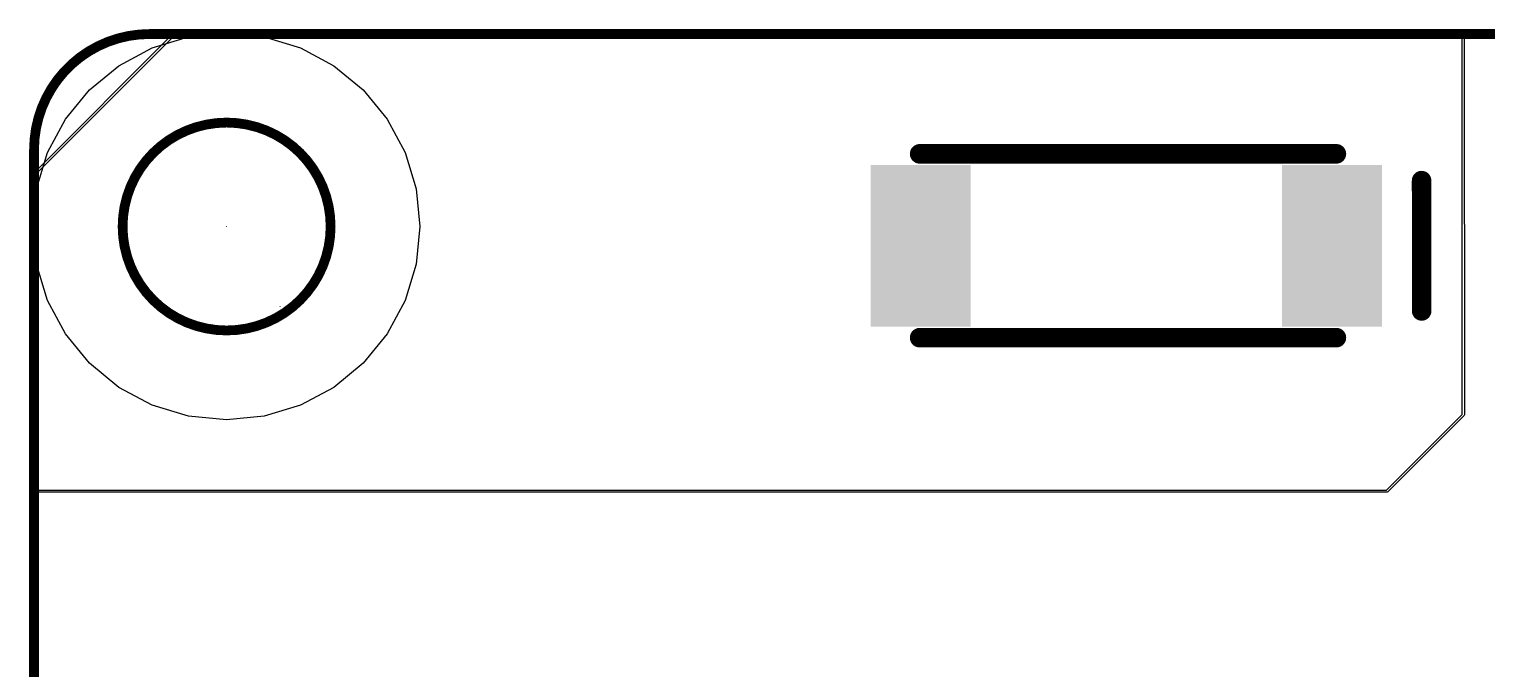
# Model space of a CAD drawing. Header units: millimetres. Extents: x 6.83 to 8, y 14.94 to 18.7.
# Drawn here: x 6.831 to 7.576, y 18.366 to 18.693 of the extents above; entities that cross this region are included whole.
import ezdxf

# ---------------------------------------------------------------- set-up
doc = ezdxf.new("R2010")
doc.units = ezdxf.units.MM
doc.header["$MEASUREMENT"] = 0
for name, color, linetype in [('BottomLayer', 5, 'Continuous'), ('KeepOutLayer', 6, 'Continuous'), ('Mechanical5', 56, 'Continuous'), ('MidLayer1', 16, 'Continuous'), ('MidLayer2', 76, 'Continuous'), ('MultiLayer', 9, 'Continuous'), ('TopLayer', 1, 'Continuous'), ('TopOverlay', 2, 'Continuous'), ('TopPaste', 8, 'Continuous'), ('TopSolder', 216, 'Continuous')]:
    doc.layers.add(name, color=color, linetype=linetype)

# ---------------------------------------------------------------- blocks, each defined once
blk = doc.blocks.new('R6720_4')
at = {"layer": 'TopLayer'}
for points in [[(-0.09646, 0.03937), (-0.1437, 0.03937), (-0.09646, -0.03937), (-0.1437, -0.03937)], [(0.11378, 0.03937), (0.06654, 0.03937), (0.11378, -0.03937), (0.06654, -0.03937)]]:
    blk.add_solid(points, dxfattribs=at)
at = {"layer": 'TopOverlay', "const_width": 0.01}
for points in [[(0.09064, 0.047), (-0.12236, 0.047)], [(-0.16591, -0.03332), (-0.16593, 0.03333)], [(0.09064, -0.047), (-0.12236, -0.047)]]:
    blk.add_lwpolyline(points, dxfattribs=at)
at = {"layer": 'TopOverlay', "const_width": 0.005}
for points in [[(-0.12486, 0.047, 1), (-0.11986, 0.047, 1)], [(0.08814, 0.047, 1), (0.09314, 0.047, 1)], [(-0.16843, 0.03333, 1), (-0.16343, 0.03333, 1)], [(-0.16841, -0.03332, 1), (-0.16341, -0.03332, 1)], [(-0.12486, -0.047, 1), (-0.11986, -0.047, 1)], [(0.08814, -0.047, 1), (0.09314, -0.047, 1)]]:
    blk.add_lwpolyline(points, format="xyb", close=True, dxfattribs=at)
at = {"layer": 'TopPaste'}
for points in [[(-0.09646, 0.03937), (-0.1437, 0.03937), (-0.09646, -0.03937), (-0.1437, -0.03937)], [(0.11378, 0.03937), (0.06654, 0.03937), (0.11378, -0.03937), (0.06654, -0.03937)]]:
    blk.add_solid(points, dxfattribs=at)
at = {"layer": 'TopSolder'}
for points in [[(-0.09449, 0.04134), (-0.14567, 0.04134), (-0.09449, -0.04134), (-0.14567, -0.04134)], [(0.11575, 0.04134), (0.06457, 0.04134), (0.11575, -0.04134), (0.06457, -0.04134)]]:
    blk.add_solid(points, dxfattribs=at)

msp = doc.modelspace()

# ---------------------------------------------------------------- linework, layer by layer
at = {"layer": 'BottomLayer'}
for p, q in [((6.83371, 18.61939), (6.90523, 18.69096)), ((6.90598, 18.69021), (6.83459, 18.61881)), ((6.89418, 18.68336), (6.91273, 18.68899)), ((6.90523, 18.69096), (6.90562, 18.69113)), ((6.90562, 18.69113), (6.90601, 18.69096)), ((6.90601, 18.69018), (6.90598, 18.69021)), ((6.90601, 18.69096), (6.90618, 18.69057)), ((6.90618, 18.69057), (6.90601, 18.69018)), ((6.90618, 18.69057), (6.90618, 18.69057)), ((6.91273, 18.68899), (6.93203, 18.69089)), ((6.93203, 18.69089), (6.93203, 18.69089)), ((6.93203, 18.69089), (6.95132, 18.68899)), ((6.95132, 18.68899), (6.96987, 18.68336)), ((7.56367, 18.69057), (7.56383, 18.69096)), ((7.56371, 18.49589), (7.56367, 18.69057)), ((7.56383, 18.69096), (7.56423, 18.69113)), ((7.56423, 18.69113), (7.56462, 18.69096)), ((7.56462, 18.69096), (7.56478, 18.69057)), ((7.56478, 18.69057), (7.56474, 18.69057)), ((7.56474, 18.69057), (7.56478, 18.49568)), ((6.87708, 18.67422), (6.89418, 18.68336)), ((6.96987, 18.68336), (6.98697, 18.67422)), ((6.86209, 18.66192), (6.87708, 18.67422)), ((6.98697, 18.67422), (7.00196, 18.66192)), ((6.84979, 18.64693), (6.86209, 18.66192)), ((7.00196, 18.66192), (7.01426, 18.64693)), ((6.84065, 18.62983), (6.84979, 18.64693)), ((7.01426, 18.64693), (7.0234, 18.62983)), ((6.83503, 18.61128), (6.84065, 18.62983)), ((7.0234, 18.62983), (7.02903, 18.61128)), ((6.83352, 18.61902), (6.83368, 18.61942)), ((6.83356, 18.45704), (6.83352, 18.61902)), ((6.83368, 18.61942), (6.83371, 18.61939)), ((6.83459, 18.61881), (6.83459, 18.45721)), ((6.83312, 18.59198), (6.83503, 18.61128)), ((7.02903, 18.61128), (7.03093, 18.59198)), ((6.83503, 18.57269), (6.83312, 18.59198)), ((6.83312, 18.59198), (6.83312, 18.59198)), ((7.03093, 18.59198), (7.02903, 18.57269)), ((7.03093, 18.59198), (7.03093, 18.59198)), ((6.84065, 18.55414), (6.83503, 18.57269)), ((7.02903, 18.57269), (7.0234, 18.55414)), ((6.84979, 18.53704), (6.84065, 18.55414)), ((7.0234, 18.55414), (7.01426, 18.53704)), ((6.86209, 18.52205), (6.84979, 18.53704)), ((7.01426, 18.53704), (7.00196, 18.52205)), ((6.87708, 18.50975), (6.86209, 18.52205)), ((7.00196, 18.52205), (6.98697, 18.50975)), ((6.89418, 18.50061), (6.87708, 18.50975)), ((6.98697, 18.50975), (6.96987, 18.50061)), ((6.91273, 18.49498), (6.89418, 18.50061)), ((6.96987, 18.50061), (6.95132, 18.49498)), ((6.93203, 18.49308), (6.91273, 18.49498)), ((6.95132, 18.49498), (6.93203, 18.49308)), ((6.93203, 18.49308), (6.93203, 18.49308)), ((7.52503, 18.45721), (7.56371, 18.49589)), ((7.56459, 18.49531), (7.52564, 18.4563)), ((7.56462, 18.49528), (7.56459, 18.49531)), ((7.56478, 18.49568), (7.56462, 18.49528)), ((6.83338, 18.45669), (6.83354, 18.45706)), ((6.83355, 18.4563), (6.83338, 18.45669)), ((6.83354, 18.45706), (6.83356, 18.45704)), ((6.83394, 18.45613), (6.83355, 18.4563)), ((7.52524, 18.45618), (6.83394, 18.45613)), ((6.83459, 18.45721), (7.52503, 18.45721)), ((7.52564, 18.4563), (7.52524, 18.45613)), ((7.52524, 18.45613), (7.52524, 18.45618))]:
    msp.add_line(p, q, dxfattribs=at)
at = {"layer": 'KeepOutLayer', "const_width": 0.005}
msp.add_lwpolyline([(6.83373, 18.63135, -0.414214), (6.89278, 18.69041)], format="xyb", dxfattribs=at)
for points in [[(6.89278, 18.69041), (7.9164, 18.69041)], [(6.83373, 15.10773), (6.83373, 18.63135)]]:
    msp.add_lwpolyline(points, dxfattribs=at)
at = {"layer": 'KeepOutLayer'}
for points, const_width in [([(6.89153, 18.69041, 1), (6.89403, 18.69041, 1)], 0.0025), ([(6.89153, 18.69041, 1), (6.89403, 18.69041, 1)], 0.0025), ([(6.9853, 18.59198, 1), (6.879, 18.59198, 1)], 0.005), ([(6.83248, 18.63135, 1), (6.83498, 18.63135, 1)], 0.0025), ([(6.83248, 18.63135, 1), (6.83498, 18.63135, 1)], 0.0025), ([(6.87775, 18.59198, 1), (6.88025, 18.59198, 1)], 0.0025), ([(6.98405, 18.59198, 1), (6.98655, 18.59198, 1)], 0.0025)]:
    msp.add_lwpolyline(points, format="xyb", close=True, dxfattribs=dict(at, const_width=const_width))
at = {"layer": 'Mechanical5'}
for points, const_width in [([(6.93228, 18.59198, 1), (6.93203, 18.59198, 1)], 0.00025), ([(6.93228, 18.59198, 1), (6.93203, 18.59198, 1)], 0.00025), ([(6.93196, 18.59198, 1), (6.93209, 18.59198, 1)], 0.000125), ([(6.93196, 18.59198, 1), (6.93209, 18.59198, 1)], 0.000125), ([(6.93221, 18.59198, 1), (6.93234, 18.59198, 1)], 0.000125), ([(6.93221, 18.59198, 1), (6.93234, 18.59198, 1)], 0.000125), ([(6.95961, 18.55106, 1), (6.95936, 18.55106, 1)], 0.00025), ([(6.9593, 18.55106, 1), (6.95942, 18.55106, 1)], 0.000125), ([(6.95955, 18.55106, 1), (6.95967, 18.55106, 1)], 0.000125)]:
    msp.add_lwpolyline(points, format="xyb", close=True, dxfattribs=dict(at, const_width=const_width))
at = {"layer": 'MidLayer1'}
for p, q in [((6.83371, 18.61939), (6.90523, 18.69096)), ((6.90598, 18.69021), (6.83459, 18.61881)), ((6.89418, 18.68336), (6.91273, 18.68899)), ((6.90523, 18.69096), (6.90562, 18.69113)), ((6.90562, 18.69113), (6.90601, 18.69096)), ((6.90601, 18.69018), (6.90598, 18.69021)), ((6.90601, 18.69096), (6.90618, 18.69057)), ((6.90618, 18.69057), (6.90601, 18.69018)), ((6.90618, 18.69057), (6.90618, 18.69057)), ((6.91273, 18.68899), (6.93203, 18.69089)), ((6.93203, 18.69089), (6.93203, 18.69089)), ((6.93203, 18.69089), (6.95132, 18.68899)), ((6.95132, 18.68899), (6.96987, 18.68336)), ((7.56367, 18.69057), (7.56383, 18.69096)), ((7.56371, 18.49589), (7.56367, 18.69057)), ((7.56383, 18.69096), (7.56423, 18.69113)), ((7.56423, 18.69113), (7.56462, 18.69096)), ((7.56462, 18.69096), (7.56478, 18.69057)), ((7.56478, 18.69057), (7.56474, 18.69057)), ((7.56474, 18.69057), (7.56478, 18.49568)), ((6.87708, 18.67422), (6.89418, 18.68336)), ((6.96987, 18.68336), (6.98697, 18.67422)), ((6.86209, 18.66192), (6.87708, 18.67422)), ((6.98697, 18.67422), (7.00196, 18.66192)), ((6.84979, 18.64693), (6.86209, 18.66192)), ((7.00196, 18.66192), (7.01426, 18.64693)), ((6.84065, 18.62983), (6.84979, 18.64693)), ((7.01426, 18.64693), (7.0234, 18.62983)), ((6.83503, 18.61128), (6.84065, 18.62983)), ((7.0234, 18.62983), (7.02903, 18.61128)), ((6.83352, 18.61902), (6.83368, 18.61942)), ((6.83356, 18.45704), (6.83352, 18.61902)), ((6.83368, 18.61942), (6.83371, 18.61939)), ((6.83459, 18.61881), (6.83459, 18.45721)), ((6.83312, 18.59198), (6.83503, 18.61128)), ((7.02903, 18.61128), (7.03093, 18.59198)), ((6.83503, 18.57269), (6.83312, 18.59198)), ((6.83312, 18.59198), (6.83312, 18.59198)), ((7.03093, 18.59198), (7.02903, 18.57269)), ((7.03093, 18.59198), (7.03093, 18.59198)), ((6.84065, 18.55414), (6.83503, 18.57269)), ((7.02903, 18.57269), (7.0234, 18.55414)), ((6.84979, 18.53704), (6.84065, 18.55414)), ((7.0234, 18.55414), (7.01426, 18.53704)), ((6.86209, 18.52205), (6.84979, 18.53704)), ((7.01426, 18.53704), (7.00196, 18.52205)), ((6.87708, 18.50975), (6.86209, 18.52205)), ((7.00196, 18.52205), (6.98697, 18.50975)), ((6.89418, 18.50061), (6.87708, 18.50975)), ((6.98697, 18.50975), (6.96987, 18.50061)), ((6.91273, 18.49498), (6.89418, 18.50061)), ((6.96987, 18.50061), (6.95132, 18.49498)), ((6.93203, 18.49308), (6.91273, 18.49498)), ((6.95132, 18.49498), (6.93203, 18.49308)), ((6.93203, 18.49308), (6.93203, 18.49308)), ((7.52503, 18.45721), (7.56371, 18.49589)), ((7.56459, 18.49531), (7.52564, 18.4563)), ((7.56462, 18.49528), (7.56459, 18.49531)), ((7.56478, 18.49568), (7.56462, 18.49528)), ((6.83338, 18.45669), (6.83354, 18.45706)), ((6.83355, 18.4563), (6.83338, 18.45669)), ((6.83354, 18.45706), (6.83356, 18.45704)), ((6.83394, 18.45613), (6.83355, 18.4563)), ((7.52524, 18.45618), (6.83394, 18.45613)), ((6.83459, 18.45721), (7.52503, 18.45721)), ((7.52564, 18.4563), (7.52524, 18.45613)), ((7.52524, 18.45613), (7.52524, 18.45618))]:
    msp.add_line(p, q, dxfattribs=at)
at = {"layer": 'MidLayer2'}
for p, q in [((6.83371, 18.61939), (6.90523, 18.69096)), ((6.90598, 18.69021), (6.83459, 18.61881)), ((6.89418, 18.68336), (6.91273, 18.68899)), ((6.90523, 18.69096), (6.90562, 18.69113)), ((6.90562, 18.69113), (6.90601, 18.69096)), ((6.90601, 18.69018), (6.90598, 18.69021)), ((6.90601, 18.69096), (6.90618, 18.69057)), ((6.90618, 18.69057), (6.90601, 18.69018)), ((6.90618, 18.69057), (6.90618, 18.69057)), ((6.91273, 18.68899), (6.93203, 18.69089)), ((6.93203, 18.69089), (6.93203, 18.69089)), ((6.93203, 18.69089), (6.95132, 18.68899)), ((6.95132, 18.68899), (6.96987, 18.68336)), ((7.56367, 18.69057), (7.56383, 18.69096)), ((7.56371, 18.49589), (7.56367, 18.69057)), ((7.56383, 18.69096), (7.56423, 18.69113)), ((7.56423, 18.69113), (7.56462, 18.69096)), ((7.56462, 18.69096), (7.56478, 18.69057)), ((7.56478, 18.69057), (7.56474, 18.69057)), ((7.56474, 18.69057), (7.56478, 18.49568)), ((6.87708, 18.67422), (6.89418, 18.68336)), ((6.96987, 18.68336), (6.98697, 18.67422)), ((6.86209, 18.66192), (6.87708, 18.67422)), ((6.98697, 18.67422), (7.00196, 18.66192)), ((6.84979, 18.64693), (6.86209, 18.66192)), ((7.00196, 18.66192), (7.01426, 18.64693)), ((6.84065, 18.62983), (6.84979, 18.64693)), ((7.01426, 18.64693), (7.0234, 18.62983)), ((6.83503, 18.61128), (6.84065, 18.62983)), ((7.0234, 18.62983), (7.02903, 18.61128)), ((6.83352, 18.61902), (6.83368, 18.61942)), ((6.83356, 18.45704), (6.83352, 18.61902)), ((6.83368, 18.61942), (6.83371, 18.61939)), ((6.83459, 18.61881), (6.83459, 18.45721)), ((6.83312, 18.59198), (6.83503, 18.61128)), ((7.02903, 18.61128), (7.03093, 18.59198)), ((6.83503, 18.57269), (6.83312, 18.59198)), ((6.83312, 18.59198), (6.83312, 18.59198)), ((7.03093, 18.59198), (7.02903, 18.57269)), ((7.03093, 18.59198), (7.03093, 18.59198)), ((6.84065, 18.55414), (6.83503, 18.57269)), ((7.02903, 18.57269), (7.0234, 18.55414)), ((6.84979, 18.53704), (6.84065, 18.55414)), ((7.0234, 18.55414), (7.01426, 18.53704)), ((6.86209, 18.52205), (6.84979, 18.53704)), ((7.01426, 18.53704), (7.00196, 18.52205)), ((6.87708, 18.50975), (6.86209, 18.52205)), ((7.00196, 18.52205), (6.98697, 18.50975)), ((6.89418, 18.50061), (6.87708, 18.50975)), ((6.98697, 18.50975), (6.96987, 18.50061)), ((6.91273, 18.49498), (6.89418, 18.50061)), ((6.96987, 18.50061), (6.95132, 18.49498)), ((6.93203, 18.49308), (6.91273, 18.49498)), ((6.95132, 18.49498), (6.93203, 18.49308)), ((6.93203, 18.49308), (6.93203, 18.49308)), ((7.52503, 18.45721), (7.56371, 18.49589)), ((7.56459, 18.49531), (7.52564, 18.4563)), ((7.56462, 18.49528), (7.56459, 18.49531)), ((7.56478, 18.49568), (7.56462, 18.49528)), ((6.83338, 18.45669), (6.83354, 18.45706)), ((6.83355, 18.4563), (6.83338, 18.45669)), ((6.83354, 18.45706), (6.83356, 18.45704)), ((6.83394, 18.45613), (6.83355, 18.4563)), ((7.52524, 18.45618), (6.83394, 18.45613)), ((6.83459, 18.45721), (7.52503, 18.45721)), ((7.52564, 18.4563), (7.52524, 18.45613)), ((7.52524, 18.45613), (7.52524, 18.45618))]:
    msp.add_line(p, q, dxfattribs=at)
at = {"layer": 'MultiLayer'}
for p, q in [((6.90535, 18.63841), (6.91828, 18.64377)), ((6.91828, 18.64377), (6.93215, 18.64559)), ((6.93215, 18.64559), (6.93215, 18.64559)), ((6.93215, 18.64559), (6.94603, 18.64377)), ((6.94603, 18.64377), (6.95896, 18.63841)), ((6.89424, 18.62989), (6.90535, 18.63841)), ((6.95896, 18.63841), (6.97006, 18.62989)), ((6.88573, 18.61879), (6.89424, 18.62989)), ((6.97006, 18.62989), (6.97858, 18.61879)), ((6.88037, 18.60586), (6.88573, 18.61879)), ((6.97858, 18.61879), (6.98393, 18.60586)), ((6.87854, 18.59198), (6.88037, 18.60586)), ((6.98393, 18.60586), (6.98576, 18.59198)), ((6.88037, 18.57811), (6.87854, 18.59198)), ((6.87854, 18.59198), (6.87854, 18.59198)), ((6.98576, 18.59198), (6.98393, 18.57811)), ((6.98576, 18.59198), (6.98576, 18.59198)), ((6.88573, 18.56518), (6.88037, 18.57811)), ((6.98393, 18.57811), (6.97858, 18.56518)), ((6.89424, 18.55408), (6.88573, 18.56518)), ((6.97858, 18.56518), (6.97006, 18.55408)), ((6.90535, 18.54556), (6.89424, 18.55408)), ((6.97006, 18.55408), (6.95896, 18.54556)), ((6.91828, 18.5402), (6.90535, 18.54556)), ((6.95896, 18.54556), (6.94603, 18.5402)), ((6.93215, 18.53838), (6.91828, 18.5402)), ((6.94603, 18.5402), (6.93215, 18.53838)), ((6.93215, 18.53838), (6.93215, 18.53838))]:
    msp.add_line(p, q, dxfattribs=at)
at = {"layer": 'TopLayer'}
for p, q in [((6.83371, 18.61939), (6.90523, 18.69096)), ((6.90598, 18.69021), (6.83459, 18.61881)), ((6.89418, 18.68336), (6.91273, 18.68899)), ((6.90523, 18.69096), (6.90562, 18.69113)), ((6.90562, 18.69113), (6.90601, 18.69096)), ((6.90601, 18.69018), (6.90598, 18.69021)), ((6.90601, 18.69096), (6.90618, 18.69057)), ((6.90618, 18.69057), (6.90601, 18.69018)), ((6.90618, 18.69057), (6.90618, 18.69057)), ((6.91273, 18.68899), (6.93203, 18.69089)), ((6.93203, 18.69089), (6.93203, 18.69089)), ((6.93203, 18.69089), (6.95132, 18.68899)), ((6.95132, 18.68899), (6.96987, 18.68336)), ((7.56367, 18.69057), (7.56383, 18.69096)), ((7.56371, 18.49589), (7.56367, 18.69057)), ((7.56383, 18.69096), (7.56423, 18.69113)), ((7.56423, 18.69113), (7.56462, 18.69096)), ((7.56462, 18.69096), (7.56478, 18.69057)), ((7.56478, 18.69057), (7.56474, 18.69057)), ((7.56474, 18.69057), (7.56478, 18.49568)), ((6.87708, 18.67422), (6.89418, 18.68336)), ((6.96987, 18.68336), (6.98697, 18.67422)), ((6.86209, 18.66192), (6.87708, 18.67422)), ((6.98697, 18.67422), (7.00196, 18.66192)), ((6.84979, 18.64693), (6.86209, 18.66192)), ((7.00196, 18.66192), (7.01426, 18.64693)), ((6.84065, 18.62983), (6.84979, 18.64693)), ((7.01426, 18.64693), (7.0234, 18.62983)), ((6.83503, 18.61128), (6.84065, 18.62983)), ((7.0234, 18.62983), (7.02903, 18.61128)), ((6.83352, 18.61902), (6.83368, 18.61942)), ((6.83356, 18.45704), (6.83352, 18.61902)), ((6.83368, 18.61942), (6.83371, 18.61939)), ((6.83459, 18.61881), (6.83459, 18.45721)), ((6.83312, 18.59198), (6.83503, 18.61128)), ((7.02903, 18.61128), (7.03093, 18.59198)), ((6.83503, 18.57269), (6.83312, 18.59198)), ((6.83312, 18.59198), (6.83312, 18.59198)), ((7.03093, 18.59198), (7.02903, 18.57269)), ((7.03093, 18.59198), (7.03093, 18.59198)), ((6.84065, 18.55414), (6.83503, 18.57269)), ((7.02903, 18.57269), (7.0234, 18.55414)), ((6.84979, 18.53704), (6.84065, 18.55414)), ((7.0234, 18.55414), (7.01426, 18.53704)), ((6.86209, 18.52205), (6.84979, 18.53704)), ((7.01426, 18.53704), (7.00196, 18.52205)), ((6.87708, 18.50975), (6.86209, 18.52205)), ((7.00196, 18.52205), (6.98697, 18.50975)), ((6.89418, 18.50061), (6.87708, 18.50975)), ((6.98697, 18.50975), (6.96987, 18.50061)), ((6.91273, 18.49498), (6.89418, 18.50061)), ((6.96987, 18.50061), (6.95132, 18.49498)), ((6.93203, 18.49308), (6.91273, 18.49498)), ((6.95132, 18.49498), (6.93203, 18.49308)), ((6.93203, 18.49308), (6.93203, 18.49308)), ((7.52503, 18.45721), (7.56371, 18.49589)), ((7.56459, 18.49531), (7.52564, 18.4563)), ((7.56462, 18.49528), (7.56459, 18.49531)), ((7.56478, 18.49568), (7.56462, 18.49528)), ((6.83338, 18.45669), (6.83354, 18.45706)), ((6.83355, 18.4563), (6.83338, 18.45669)), ((6.83354, 18.45706), (6.83356, 18.45704)), ((6.83394, 18.45613), (6.83355, 18.4563)), ((7.52524, 18.45618), (6.83394, 18.45613)), ((6.83459, 18.45721), (7.52503, 18.45721)), ((7.52564, 18.4563), (7.52524, 18.45613)), ((7.52524, 18.45613), (7.52524, 18.45618))]:
    msp.add_line(p, q, dxfattribs=at)

# ---------------------------------------------------------------- block references
at = {"rotation": 180}
msp.add_blockref('R6720_4', (7.377, 18.58214), dxfattribs=at)

doc.saveas('drawing.dxf')
